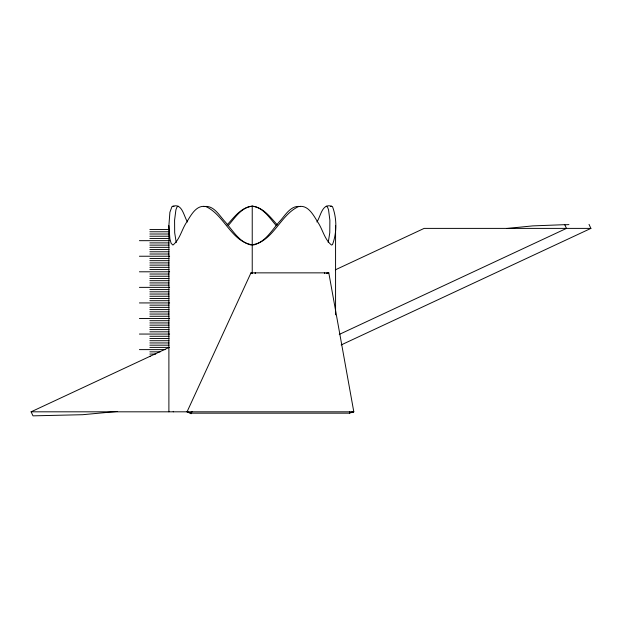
<?xml version="1.0" encoding="UTF-8"?>
<svg xmlns="http://www.w3.org/2000/svg" width="622" height="622" viewBox="0 0 622 622"><rect width="100%" height="100%" fill="white"/><g stroke="black" fill="none" stroke-linecap="round" stroke-linejoin="round"><path stroke-width="0.93" d="M168.889 411.818L168.889 225.607L169.899 212.234L171.983 206.59C182.332 202.274 183.576 216.059 187.549 221.976M316.909 221.976C320.89 216.059 322.126 202.274 332.475 206.59C336.961 218.299 336.961 232.923 332.475 244.625L331.526 245.06C324.49 239.509 322.725 229.261 317.679 221.976C313.488 215.266 308.092 204.521 298.552 206.59C279.62 215.173 272.965 242.914 250.705 244.951C239.112 241.927 232.729 230.412 225.304 221.976C219.55 215.958 213.836 204.832 204.063 206.59M187.051 411.818L191.327 413.171L349.533 413.171L353.809 411.818L328.797 272.856L250.977 272.856L187.051 411.818L191.094 413.677L191.211 412.744M255.191 273.322L255.245 272.856L255.245 273.361M324.459 273.346L324.521 272.856L324.521 273.361M349.432 412.604L349.533 411.818L349.533 413.171L349.432 412.604L353.809 411.818L31.1 411.818L32.982 415.846L82.71 414.703L117.542 411.445M328.229 242.51L329.777 232.752L329.878 220.204L328.533 209.746L327.522 207.118L326.239 206.154M191.094 413.677L191.327 411.818M168.889 225.607L169.899 238.98L171.167 243.389L172.932 245.06C179.968 239.509 181.741 229.261 186.779 221.976C190.97 215.266 196.373 204.521 205.905 206.59C224.837 215.173 231.493 242.914 253.753 244.951C265.337 241.911 271.736 230.443 279.161 221.976C284.915 215.958 290.622 204.832 300.403 206.59M228.196 225.607C234.883 218.027 241.274 207.398 252.229 206.154C263.192 207.398 269.575 218.027 276.269 225.607M227.1 224.884C234.105 217.319 241.142 207.25 252.229 206.154C263.316 207.25 270.352 217.319 277.358 224.884M31.1 411.818L169.153 347.395M335.336 269.831L424.142 228.391L590.9 228.391L589.018 224.355M339.247 334.434L566.479 228.391L564.745 224.674L532.657 225.895L506.502 228.507M341.183 344.93L590.9 228.391M330.453 206.59L331.526 206.154M327.195 273.361L328.797 272.856L326.06 273.346M178.219 206.154L176.936 207.118L175.925 209.746L174.58 220.204L174.681 232.752L176.236 242.51M149.863 229.557L168.997 229.557M149.863 231.781L168.997 231.781M149.863 234.004L168.997 234.004M149.863 236.228L168.997 236.228M149.863 238.451L168.997 238.451M139.414 240.675L169.643 240.675M149.863 242.899L168.997 242.899M149.863 245.122L168.997 245.122M149.863 247.346L168.997 247.346M149.863 249.57L168.997 249.57M149.863 251.786L168.997 251.786M149.863 254.009L168.997 254.009M139.414 256.233L169.643 256.233M149.863 258.457L168.997 258.457M149.863 260.68L168.997 260.68M149.863 262.904L168.997 262.904M149.863 265.127L168.997 265.127M149.863 267.351L168.997 267.351M149.863 269.575L168.997 269.575M139.414 271.798L169.643 271.798M149.863 274.022L168.997 274.022M149.863 276.246L168.997 276.246M149.863 278.469L168.997 278.469M149.863 280.693L168.997 280.693M149.863 282.917L168.997 282.917M149.863 285.14L168.997 285.14M139.414 287.364L169.643 287.364M149.863 289.588L168.997 289.588M149.863 291.811L168.997 291.811M149.863 294.035L168.997 294.035M149.863 296.259L168.997 296.259M149.863 298.482L168.997 298.482M149.863 300.706L168.997 300.706M139.414 302.93L169.643 302.93M149.863 305.153L168.997 305.153M149.863 307.377L168.997 307.377M149.863 309.6L168.997 309.6M149.863 311.824L168.997 311.824M149.863 314.048L168.997 314.048M149.863 316.271L168.997 316.271M139.414 318.495L169.643 318.495M149.863 320.711L168.997 320.711M149.863 322.935L168.997 322.935M149.863 325.158L168.997 325.158M149.863 327.382L168.997 327.382M149.863 329.606L168.997 329.606M149.863 331.829L168.997 331.829M139.414 334.053L169.643 334.053M149.863 336.277L168.997 336.277M149.863 338.5L168.997 338.5M149.863 340.724L168.997 340.724M149.863 342.947L168.997 342.947M149.863 345.171L168.997 345.171M149.863 347.395L168.997 347.395M139.414 349.618L165.149 349.618M149.863 351.842L160.181 351.842M149.863 354.066L155.718 354.066M149.863 356.289L150.524 356.289M252.579 273.361L250.977 272.856L251.988 273.322M172.932 206.154L174.005 206.59M173.219 411.352L173.437 411.818M335.569 225.607L335.569 314.833M252.229 206.154L252.229 273.175M568.928 224.596A79.204 1.096 -1.8 0 1 564.667 224.791M192.097 411.818A77.898 1.205 -0.7 0 1 192.252 411.818"/></g></svg>
